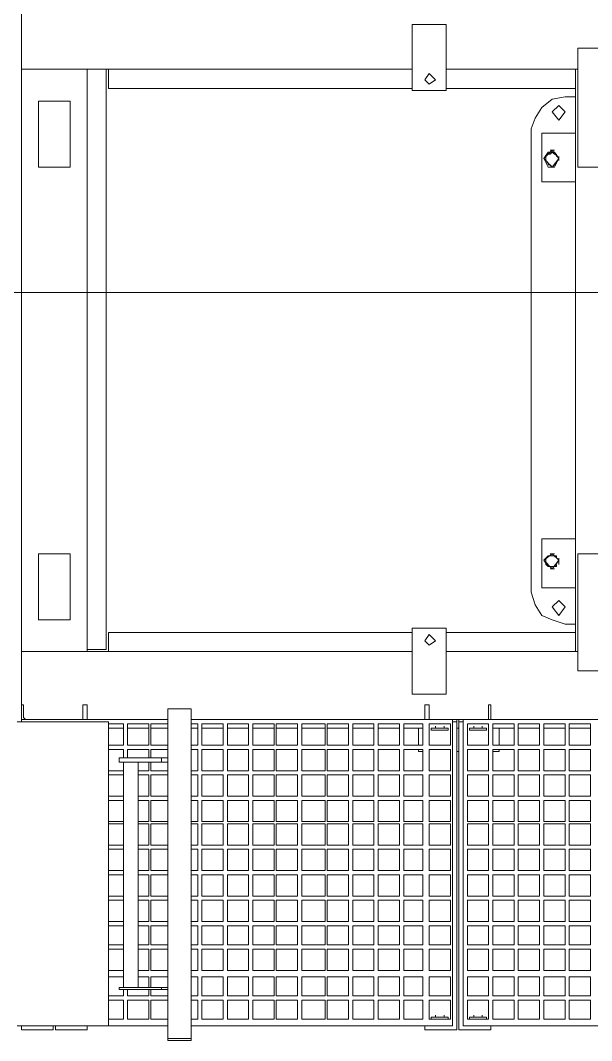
# Model space of a CAD drawing. Header units: metres. Extents: x -17822 to 152406, y -4219 to 19791.
# Drawn here: x 3802.2 to 3888.8, y 526.6 to 681.2 of the extents above; entities that cross this region are included whole.
import ezdxf

# ---------------------------------------------------------------- set-up
doc = ezdxf.new("R2010")
doc.units = ezdxf.units.M
doc.header["$LTSCALE"] = 100
doc.header["$MEASUREMENT"] = 0
doc.layers.get('0').update_dxf_attribs({"color": 9, "lineweight": 9})
doc.layers.add('25', color=9, linetype='Continuous', lineweight=9)
doc.layers.add('32-ekipman', color=9, linetype='Continuous', lineweight=9)
doc.styles.add('MuuM_TEXT-STANDART', font='ARIALN.TTF')
doc.dimstyles.new('MuuM_DIM200', dxfattribs={"dimscale": 20, "dimtxt": 2, "dimasz": 1, "dimexe": 1, "dimexo": 1, "dimgap": 1, "dimtad": 1, "dimdec": 1, "dimrnd": 0.5, "dimdsep": 46, "dimtxsty": 'MuuM_TEXT-STANDART', "dimblk": 'ARCHTICK', "dimcen": 0, "dimdle": 0.15, "dimclrd": 256, "dimclre": 256, "dimclrt": 256, "dimadec": 0, "dimazin": 0, "dimtfac": 5, "dimtdec": 1, "dimtix": 1, "dimtmove": 2, "dimatfit": 3, "dimldrblk": 'DOT', "dimfxl": 3, "dimfxlon": 1, "dimtolj": 1, "dimlwd": -1, "dimlwe": -1, "dimarcsym": 0})

# ---------------------------------------------------------------- blocks, each defined once
blk = doc.blocks.new('h')
for points in [[(181995.17, -16204.87), (181995.17, -16204.55)], [(181995.49, -16204.55), (181995.49, -16204.55), (181995.17, -16204.55)], [(181995.49, -16204.55), (181998.39, -16204.55)], [(181998.71, -16204.55), (181998.39, -16204.55), (181998.39, -16204.55)], [(181998.71, -16204.87), (181998.71, -16204.55)], [(181954.58, -16206.16), (181949.74, -16206.16)], [(181949.74, -16206.8), (181949.74, -16206.16)], [(181954.58, -16253.2), (181954.58, -16206.16)], [(181959.73, -16206.16), (181954.9, -16206.16)], [(181954.9, -16253.2), (181954.9, -16206.16)], [(181959.73, -16206.16), (181959.73, -16206.8)], [(181995.17, -16204.87), (181998.71, -16204.87)], [(181995.17, -16204.87), (181995.17, -16254.81)], [(181998.71, -16254.81), (181998.71, -16204.87)], [(182015.79, -16206.16), (182010.96, -16206.16)], [(182010.96, -16206.16), (182010.96, -16206.8)], [(182015.79, -16206.16), (182015.79, -16206.8)], [(182020.94, -16206.16), (182016.11, -16206.16)], [(182016.11, -16206.16), (182016.11, -16206.8)], [(182020.94, -16206.16), (182020.94, -16206.8)], [(181953.93, -16206.8), (181888.21, -16206.8)], [(181937.82, -16207.77), (181934.6, -16207.77)], [(181934.6, -16207.77), (181934.6, -16210.67)], [(181937.82, -16210.67), (181937.82, -16207.77)], [(181941.69, -16207.77), (181938.47, -16207.77)], [(181938.47, -16207.77), (181938.47, -16210.67)], [(181941.69, -16210.67), (181941.69, -16207.77)], [(181945.56, -16207.77), (181942.33, -16207.77)], [(181942.33, -16207.77), (181942.33, -16210.67)], [(181945.56, -16210.67), (181945.56, -16207.77)], [(181949.42, -16207.77), (181946.2, -16207.77)], [(181946.2, -16207.77), (181946.2, -16210.67)], [(181949.42, -16210.67), (181949.42, -16207.77)], [(181953.29, -16207.77), (181950.07, -16207.77)], [(181950.07, -16207.77), (181950.07, -16210.67)], [(181952.97, -16207.77), (181950.39, -16207.77)], [(181950.39, -16208.09), (181950.39, -16207.77)], [(181951.03, -16207.77), (181952.32, -16207.77)], [(181952.97, -16208.09), (181952.97, -16207.77)], [(181953.29, -16210.67), (181953.29, -16207.77)], [(181953.93, -16253.2), (181953.93, -16206.8)], [(181995.17, -16206.8), (181955.54, -16206.8)], [(181955.54, -16206.8), (181955.54, -16253.2)], [(181959.09, -16207.77), (181955.87, -16207.77)], [(181955.87, -16207.77), (181955.87, -16210.67)], [(181956.19, -16207.77), (181958.76, -16207.77)], [(181956.19, -16207.77), (181956.19, -16208.09)], [(181958.12, -16207.77), (181956.83, -16207.77)], [(181958.76, -16207.77), (181958.76, -16208.09)], [(181959.09, -16210.67), (181959.09, -16207.77)], [(181962.95, -16207.77), (181960.05, -16207.77)], [(181960.05, -16207.77), (181960.05, -16210.67)], [(181962.95, -16210.67), (181962.95, -16207.77)], [(181966.82, -16207.77), (181963.6, -16207.77)], [(181963.6, -16207.77), (181963.6, -16210.67)], [(181966.82, -16210.67), (181966.82, -16207.77)], [(181970.68, -16207.77), (181967.46, -16207.77)], [(181967.46, -16207.77), (181967.46, -16210.67)], [(181970.68, -16210.67), (181970.68, -16207.77)], [(181974.55, -16207.77), (181971.33, -16207.77)], [(181971.33, -16207.77), (181971.33, -16210.67)], [(181974.55, -16210.67), (181974.55, -16207.77)], [(181978.42, -16207.77), (181974.87, -16207.77)], [(181974.87, -16207.77), (181974.87, -16210.67)], [(181978.42, -16210.67), (181978.42, -16207.77)], [(181982.28, -16207.77), (181979.06, -16207.77)], [(181979.06, -16207.77), (181979.06, -16210.67)], [(181982.28, -16210.67), (181982.28, -16207.77)], [(181985.83, -16207.77), (181982.6, -16207.77)], [(181982.6, -16207.77), (181982.6, -16210.67)], [(181985.83, -16210.67), (181985.83, -16207.77)], [(181989.69, -16207.77), (181986.47, -16207.77)], [(181986.47, -16207.77), (181986.47, -16210.67)], [(181989.69, -16210.67), (181989.69, -16207.77)], [(181993.56, -16207.77), (181990.34, -16207.77)], [(181990.34, -16207.77), (181990.34, -16210.67)], [(181993.56, -16210.67), (181993.56, -16207.77)], [(181995.17, -16207.77), (181994.2, -16207.77)], [(181994.2, -16207.77), (181994.2, -16210.67)], [(182020.94, -16206.8), (181998.71, -16206.8)], [(182001.29, -16207.77), (181998.71, -16207.77)], [(182001.29, -16210.67), (182001.29, -16207.77)], [(182004.83, -16207.77), (182001.61, -16207.77)], [(182001.61, -16207.77), (182001.61, -16210.67)], [(182004.83, -16210.67), (182004.83, -16207.77)], [(182007.73, -16207.77), (182005.48, -16207.77)], [(182005.48, -16207.77), (182005.48, -16210.67)], [(182007.73, -16206.8), (182021.59, -16206.8)], [(182007.73, -16252.87), (182007.73, -16206.8)], [(182020.94, -16206.8), (182020.94, -16206.8)], [(181952.97, -16208.09), (181950.39, -16208.09)], [(181952.32, -16208.09), (181951.03, -16208.09)], [(181951.03, -16208.09), (181951.03, -16208.42)], [(181952.32, -16208.09), (181952.32, -16208.42)], [(181958.76, -16208.09), (181956.19, -16208.09)], [(181956.83, -16208.09), (181958.12, -16208.09)], [(181956.83, -16208.09), (181956.83, -16208.42)], [(181958.12, -16208.09), (181958.12, -16208.42)], [(181934.6, -16210.67), (181937.82, -16210.67)], [(181938.47, -16210.67), (181941.69, -16210.67)], [(181942.33, -16210.67), (181945.56, -16210.67)], [(181946.2, -16210.67), (181949.42, -16210.67)], [(181950.07, -16210.67), (181953.29, -16210.67)], [(181955.87, -16210.67), (181959.09, -16210.67)], [(181960.05, -16210.67), (181962.95, -16210.67)], [(181963.6, -16210.67), (181966.82, -16210.67)], [(181967.46, -16210.67), (181970.68, -16210.67)], [(181971.33, -16210.67), (181974.55, -16210.67)], [(181974.87, -16210.67), (181978.42, -16210.67)], [(181979.06, -16210.67), (181982.28, -16210.67)], [(181982.6, -16210.67), (181985.83, -16210.67)], [(181986.47, -16210.67), (181989.69, -16210.67)], [(181990.34, -16210.67), (181993.56, -16210.67)], [(181994.2, -16210.67), (181995.17, -16210.67)], [(181998.71, -16210.67), (182001.29, -16210.67)], [(182001.61, -16210.67), (182004.83, -16210.67)], [(182005.48, -16210.67), (182007.73, -16210.67)], [(181937.82, -16211.31), (181934.6, -16211.31)], [(181934.6, -16211.31), (181934.6, -16214.21)], [(181937.82, -16214.21), (181937.82, -16211.31)], [(181941.69, -16211.31), (181938.47, -16211.31)], [(181938.47, -16211.31), (181938.47, -16214.21)], [(181941.69, -16214.21), (181941.69, -16211.31)], [(181945.56, -16211.31), (181942.33, -16211.31)], [(181942.33, -16211.31), (181942.33, -16214.21)], [(181945.56, -16214.21), (181945.56, -16211.31)], [(181949.42, -16211.31), (181946.2, -16211.31)], [(181946.2, -16211.31), (181946.2, -16214.21)], [(181949.42, -16214.21), (181949.42, -16211.31)], [(181953.29, -16211.31), (181950.07, -16211.31)], [(181950.07, -16211.31), (181950.07, -16214.21)], [(181953.29, -16214.21), (181953.29, -16211.31)], [(181959.09, -16211.31), (181955.87, -16211.31)], [(181955.87, -16211.31), (181955.87, -16214.21)], [(181959.09, -16214.21), (181959.09, -16211.31)], [(181962.95, -16211.31), (181960.05, -16211.31)], [(181960.05, -16211.31), (181960.05, -16214.21)], [(181962.95, -16214.21), (181962.95, -16211.31)], [(181966.82, -16211.31), (181963.6, -16211.31)], [(181963.6, -16211.31), (181963.6, -16214.21)], [(181966.82, -16214.21), (181966.82, -16211.31)], [(181970.68, -16211.31), (181967.46, -16211.31)], [(181967.46, -16211.31), (181967.46, -16214.21)], [(181970.68, -16214.21), (181970.68, -16211.31)], [(181974.55, -16211.31), (181971.33, -16211.31)], [(181971.33, -16211.31), (181971.33, -16214.21)], [(181974.55, -16214.21), (181974.55, -16211.31)], [(181978.42, -16211.31), (181974.87, -16211.31)], [(181974.87, -16211.31), (181974.87, -16214.21)], [(181978.42, -16214.21), (181978.42, -16211.31)], [(181982.28, -16211.31), (181979.06, -16211.31)], [(181979.06, -16211.31), (181979.06, -16214.21)], [(181982.28, -16214.21), (181982.28, -16211.31)], [(181985.83, -16211.31), (181982.6, -16211.31)], [(181982.6, -16211.31), (181982.6, -16214.21)], [(181985.83, -16214.21), (181985.83, -16211.31)], [(181989.69, -16211.31), (181986.47, -16211.31)], [(181986.47, -16211.31), (181986.47, -16214.21)], [(181989.69, -16214.21), (181989.69, -16211.31)], [(181993.56, -16211.31), (181990.34, -16211.31)], [(181990.34, -16211.31), (181990.34, -16214.21)], [(181993.56, -16214.21), (181993.56, -16211.31)], [(181995.17, -16211.31), (181994.2, -16211.31)], [(181994.2, -16211.31), (181994.2, -16214.21)], [(182001.29, -16211.31), (181998.71, -16211.31)], [(182006.12, -16212.28), (181998.71, -16212.28)], [(181999.68, -16212.28), (181999.68, -16212.6)], [(182001.29, -16212.28), (182001.29, -16211.31)], [(182004.83, -16211.31), (182001.61, -16211.31)], [(182001.61, -16211.31), (182001.61, -16212.28)], [(182004.83, -16212.28), (182004.83, -16211.31)], [(182007.73, -16211.31), (182005.48, -16211.31)], [(182005.48, -16211.31), (182005.48, -16212.28)], [(182006.12, -16212.28), (182006.12, -16212.6)], [(182006.12, -16212.6), (181998.71, -16212.6)], [(182001.29, -16214.21), (182001.29, -16212.6)], [(182001.61, -16212.6), (182001.61, -16214.21)], [(182003.22, -16246.75), (182003.22, -16212.6)], [(182005.48, -16246.75), (182005.48, -16212.6)], [(181934.6, -16214.21), (181937.82, -16214.21)], [(181937.82, -16215.18), (181934.6, -16215.18)], [(181934.6, -16215.18), (181934.6, -16218.4)], [(181937.82, -16218.4), (181937.82, -16215.18)], [(181938.47, -16214.21), (181941.69, -16214.21)], [(181941.69, -16215.18), (181938.47, -16215.18)], [(181938.47, -16215.18), (181938.47, -16218.4)], [(181941.69, -16218.4), (181941.69, -16215.18)], [(181942.33, -16214.21), (181945.56, -16214.21)], [(181945.56, -16215.18), (181942.33, -16215.18)], [(181942.33, -16215.18), (181942.33, -16218.4)], [(181945.56, -16218.4), (181945.56, -16215.18)], [(181946.2, -16214.21), (181949.42, -16214.21)], [(181949.42, -16215.18), (181946.2, -16215.18)], [(181946.2, -16215.18), (181946.2, -16218.4)], [(181949.42, -16218.4), (181949.42, -16215.18)], [(181950.07, -16214.21), (181953.29, -16214.21)], [(181953.29, -16215.18), (181950.07, -16215.18)], [(181950.07, -16215.18), (181950.07, -16218.4)], [(181953.29, -16218.4), (181953.29, -16215.18)], [(181955.87, -16214.21), (181959.09, -16214.21)], [(181959.09, -16215.18), (181955.87, -16215.18)], [(181955.87, -16215.18), (181955.87, -16218.4)], [(181959.09, -16218.4), (181959.09, -16215.18)], [(181960.05, -16214.21), (181962.95, -16214.21)], [(181962.95, -16215.18), (181960.05, -16215.18)], [(181960.05, -16215.18), (181960.05, -16218.4)], [(181962.95, -16218.4), (181962.95, -16215.18)], [(181963.6, -16214.21), (181966.82, -16214.21)], [(181966.82, -16215.18), (181963.6, -16215.18)], [(181963.6, -16215.18), (181963.6, -16218.4)], [(181966.82, -16218.4), (181966.82, -16215.18)], [(181967.46, -16214.21), (181970.68, -16214.21)], [(181970.68, -16215.18), (181967.46, -16215.18)], [(181967.46, -16215.18), (181967.46, -16218.4)], [(181970.68, -16218.4), (181970.68, -16215.18)], [(181971.33, -16214.21), (181974.55, -16214.21)], [(181974.55, -16215.18), (181971.33, -16215.18)], [(181971.33, -16215.18), (181971.33, -16218.4)], [(181974.55, -16218.4), (181974.55, -16215.18)], [(181974.87, -16214.21), (181978.42, -16214.21)], [(181978.42, -16215.18), (181974.87, -16215.18)], [(181974.87, -16215.18), (181974.87, -16218.4)], [(181978.42, -16218.4), (181978.42, -16215.18)], [(181979.06, -16214.21), (181982.28, -16214.21)], [(181982.28, -16215.18), (181979.06, -16215.18)], [(181979.06, -16215.18), (181979.06, -16218.4)], [(181982.28, -16218.4), (181982.28, -16215.18)], [(181982.6, -16214.21), (181985.83, -16214.21)], [(181985.83, -16215.18), (181982.6, -16215.18)], [(181982.6, -16215.18), (181982.6, -16218.4)], [(181985.83, -16218.4), (181985.83, -16215.18)], [(181986.47, -16214.21), (181989.69, -16214.21)], [(181989.69, -16215.18), (181986.47, -16215.18)], [(181986.47, -16215.18), (181986.47, -16218.4)], [(181989.69, -16218.4), (181989.69, -16215.18)], [(181990.34, -16214.21), (181993.56, -16214.21)], [(181993.56, -16215.18), (181990.34, -16215.18)], [(181990.34, -16215.18), (181990.34, -16218.4)], [(181993.56, -16218.4), (181993.56, -16215.18)], [(181994.2, -16214.21), (181995.17, -16214.21)], [(181995.17, -16215.18), (181994.2, -16215.18)], [(181994.2, -16215.18), (181994.2, -16218.4)], [(181998.71, -16214.21), (182001.29, -16214.21)], [(182001.29, -16215.18), (181998.71, -16215.18)], [(182001.29, -16218.4), (182001.29, -16215.18)], [(182001.61, -16214.21), (182003.22, -16214.21)], [(182003.22, -16215.18), (182001.61, -16215.18)], [(182001.61, -16215.18), (182001.61, -16218.4)], [(182005.48, -16214.21), (182007.73, -16214.21)], [(182007.73, -16215.18), (182005.48, -16215.18)], [(181934.6, -16218.4), (181937.82, -16218.4)], [(181938.47, -16218.4), (181941.69, -16218.4)], [(181942.33, -16218.4), (181945.56, -16218.4)], [(181946.2, -16218.4), (181949.42, -16218.4)], [(181950.07, -16218.4), (181953.29, -16218.4)], [(181955.87, -16218.4), (181959.09, -16218.4)], [(181960.05, -16218.4), (181962.95, -16218.4)], [(181963.6, -16218.4), (181966.82, -16218.4)], [(181967.46, -16218.4), (181970.68, -16218.4)], [(181971.33, -16218.4), (181974.55, -16218.4)], [(181974.87, -16218.4), (181978.42, -16218.4)], [(181979.06, -16218.4), (181982.28, -16218.4)], [(181982.6, -16218.4), (181985.83, -16218.4)], [(181986.47, -16218.4), (181989.69, -16218.4)], [(181990.34, -16218.4), (181993.56, -16218.4)], [(181994.2, -16218.4), (181995.17, -16218.4)], [(181998.71, -16218.4), (182001.29, -16218.4)], [(182001.61, -16218.4), (182003.22, -16218.4)], [(182005.48, -16218.4), (182007.73, -16218.4)], [(181937.82, -16219.05), (181934.6, -16219.05)], [(181934.6, -16219.05), (181934.6, -16221.95)], [(181937.82, -16221.95), (181937.82, -16219.05)], [(181941.69, -16219.05), (181938.47, -16219.05)], [(181938.47, -16219.05), (181938.47, -16221.95)], [(181941.69, -16221.95), (181941.69, -16219.05)], [(181945.56, -16219.05), (181942.33, -16219.05)], [(181942.33, -16219.05), (181942.33, -16221.95)], [(181945.56, -16221.95), (181945.56, -16219.05)], [(181949.42, -16219.05), (181946.2, -16219.05)], [(181946.2, -16219.05), (181946.2, -16221.95)], [(181949.42, -16221.95), (181949.42, -16219.05)], [(181953.29, -16219.05), (181950.07, -16219.05)], [(181950.07, -16219.05), (181950.07, -16221.95)], [(181953.29, -16221.95), (181953.29, -16219.05)], [(181959.09, -16219.05), (181955.87, -16219.05)], [(181955.87, -16219.05), (181955.87, -16221.95)], [(181959.09, -16221.95), (181959.09, -16219.05)], [(181962.95, -16219.05), (181960.05, -16219.05)], [(181960.05, -16219.05), (181960.05, -16221.95)], [(181962.95, -16221.95), (181962.95, -16219.05)], [(181966.82, -16219.05), (181963.6, -16219.05)], [(181963.6, -16219.05), (181963.6, -16221.95)], [(181966.82, -16221.95), (181966.82, -16219.05)], [(181970.68, -16219.05), (181967.46, -16219.05)], [(181967.46, -16219.05), (181967.46, -16221.95)], [(181970.68, -16221.95), (181970.68, -16219.05)], [(181974.55, -16219.05), (181971.33, -16219.05)], [(181971.33, -16219.05), (181971.33, -16221.95)], [(181974.55, -16221.95), (181974.55, -16219.05)], [(181978.42, -16219.05), (181974.87, -16219.05)], [(181974.87, -16219.05), (181974.87, -16221.95)], [(181978.42, -16221.95), (181978.42, -16219.05)], [(181982.28, -16219.05), (181979.06, -16219.05)], [(181979.06, -16219.05), (181979.06, -16221.95)], [(181982.28, -16221.95), (181982.28, -16219.05)], [(181985.83, -16219.05), (181982.6, -16219.05)], [(181982.6, -16219.05), (181982.6, -16221.95)], [(181985.83, -16221.95), (181985.83, -16219.05)], [(181989.69, -16219.05), (181986.47, -16219.05)], [(181986.47, -16219.05), (181986.47, -16221.95)], [(181989.69, -16221.95), (181989.69, -16219.05)], [(181993.56, -16219.05), (181990.34, -16219.05)], [(181990.34, -16219.05), (181990.34, -16221.95)], [(181993.56, -16221.95), (181993.56, -16219.05)], [(181995.17, -16219.05), (181994.2, -16219.05)], [(181994.2, -16219.05), (181994.2, -16221.95)], [(182001.29, -16219.05), (181998.71, -16219.05)], [(182001.29, -16221.95), (182001.29, -16219.05)], [(182003.22, -16219.05), (182001.61, -16219.05)], [(182001.61, -16219.05), (182001.61, -16221.95)], [(182007.73, -16219.05), (182005.48, -16219.05)], [(181934.6, -16221.95), (181937.82, -16221.95)], [(181937.82, -16222.59), (181934.6, -16222.59)], [(181934.6, -16222.59), (181934.6, -16225.81)], [(181937.82, -16225.81), (181937.82, -16222.59)], [(181938.47, -16221.95), (181941.69, -16221.95)], [(181941.69, -16222.59), (181938.47, -16222.59)], [(181938.47, -16222.59), (181938.47, -16225.81)], [(181941.69, -16225.81), (181941.69, -16222.59)], [(181942.33, -16221.95), (181945.56, -16221.95)], [(181945.56, -16222.59), (181942.33, -16222.59)], [(181942.33, -16222.59), (181942.33, -16225.81)], [(181945.56, -16225.81), (181945.56, -16222.59)], [(181946.2, -16221.95), (181949.42, -16221.95)], [(181949.42, -16222.59), (181946.2, -16222.59)], [(181946.2, -16222.59), (181946.2, -16225.81)], [(181949.42, -16225.81), (181949.42, -16222.59)], [(181950.07, -16221.95), (181953.29, -16221.95)], [(181953.29, -16222.59), (181950.07, -16222.59)], [(181950.07, -16222.59), (181950.07, -16225.81)], [(181953.29, -16225.81), (181953.29, -16222.59)], [(181955.87, -16221.95), (181959.09, -16221.95)], [(181959.09, -16222.59), (181955.87, -16222.59)], [(181955.87, -16222.59), (181955.87, -16225.81)], [(181959.09, -16225.81), (181959.09, -16222.59)], [(181960.05, -16221.95), (181962.95, -16221.95)], [(181962.95, -16222.59), (181960.05, -16222.59)], [(181960.05, -16222.59), (181960.05, -16225.81)], [(181962.95, -16225.81), (181962.95, -16222.59)], [(181963.6, -16221.95), (181966.82, -16221.95)], [(181966.82, -16222.59), (181963.6, -16222.59)], [(181963.6, -16222.59), (181963.6, -16225.81)], [(181966.82, -16225.81), (181966.82, -16222.59)], [(181967.46, -16221.95), (181970.68, -16221.95)], [(181970.68, -16222.59), (181967.46, -16222.59)], [(181967.46, -16222.59), (181967.46, -16225.81)], [(181970.68, -16225.81), (181970.68, -16222.59)], [(181971.33, -16221.95), (181974.55, -16221.95)], [(181974.55, -16222.59), (181971.33, -16222.59)], [(181971.33, -16222.59), (181971.33, -16225.81)], [(181974.55, -16225.81), (181974.55, -16222.59)], [(181974.87, -16221.95), (181978.42, -16221.95)], [(181978.42, -16222.59), (181974.87, -16222.59)], [(181974.87, -16222.59), (181974.87, -16225.81)], [(181978.42, -16225.81), (181978.42, -16222.59)], [(181979.06, -16221.95), (181982.28, -16221.95)], [(181982.28, -16222.59), (181979.06, -16222.59)], [(181979.06, -16222.59), (181979.06, -16225.81)], [(181982.28, -16225.81), (181982.28, -16222.59)], [(181982.6, -16221.95), (181985.83, -16221.95)], [(181985.83, -16222.59), (181982.6, -16222.59)], [(181982.6, -16222.59), (181982.6, -16225.81)], [(181985.83, -16225.81), (181985.83, -16222.59)], [(181986.47, -16221.95), (181989.69, -16221.95)], [(181989.69, -16222.59), (181986.47, -16222.59)], [(181986.47, -16222.59), (181986.47, -16225.81)], [(181989.69, -16225.81), (181989.69, -16222.59)], [(181990.34, -16221.95), (181993.56, -16221.95)], [(181993.56, -16222.59), (181990.34, -16222.59)], [(181990.34, -16222.59), (181990.34, -16225.81)], [(181993.56, -16225.81), (181993.56, -16222.59)], [(181994.2, -16221.95), (181995.17, -16221.95)], [(181995.17, -16222.59), (181994.2, -16222.59)], [(181994.2, -16222.59), (181994.2, -16225.81)], [(181998.71, -16221.95), (182001.29, -16221.95)], [(182001.29, -16222.59), (181998.71, -16222.59)], [(182001.29, -16225.81), (182001.29, -16222.59)], [(182001.61, -16221.95), (182003.22, -16221.95)], [(182003.22, -16222.59), (182001.61, -16222.59)], [(182001.61, -16222.59), (182001.61, -16225.81)], [(182005.48, -16221.95), (182007.73, -16221.95)], [(182007.73, -16222.59), (182005.48, -16222.59)], [(181934.6, -16225.81), (181937.82, -16225.81)], [(181938.47, -16225.81), (181941.69, -16225.81)], [(181942.33, -16225.81), (181945.56, -16225.81)], [(181946.2, -16225.81), (181949.42, -16225.81)], [(181950.07, -16225.81), (181953.29, -16225.81)], [(181955.87, -16225.81), (181959.09, -16225.81)], [(181960.05, -16225.81), (181962.95, -16225.81)], [(181963.6, -16225.81), (181966.82, -16225.81)], [(181967.46, -16225.81), (181970.68, -16225.81)], [(181971.33, -16225.81), (181974.55, -16225.81)], [(181974.87, -16225.81), (181978.42, -16225.81)], [(181979.06, -16225.81), (181982.28, -16225.81)], [(181982.6, -16225.81), (181985.83, -16225.81)], [(181986.47, -16225.81), (181989.69, -16225.81)], [(181990.34, -16225.81), (181993.56, -16225.81)], [(181994.2, -16225.81), (181995.17, -16225.81)], [(181998.71, -16225.81), (182001.29, -16225.81)], [(182001.61, -16225.81), (182003.22, -16225.81)], [(182005.48, -16225.81), (182007.73, -16225.81)], [(181937.82, -16226.46), (181934.6, -16226.46)], [(181934.6, -16226.46), (181934.6, -16229.68)], [(181937.82, -16229.68), (181937.82, -16226.46)], [(181941.69, -16226.46), (181938.47, -16226.46)], [(181938.47, -16226.46), (181938.47, -16229.68)], [(181941.69, -16229.68), (181941.69, -16226.46)], [(181945.56, -16226.46), (181942.33, -16226.46)], [(181942.33, -16226.46), (181942.33, -16229.68)], [(181945.56, -16229.68), (181945.56, -16226.46)], [(181949.42, -16226.46), (181946.2, -16226.46)], [(181946.2, -16226.46), (181946.2, -16229.68)], [(181949.42, -16229.68), (181949.42, -16226.46)], [(181953.29, -16226.46), (181950.07, -16226.46)], [(181950.07, -16226.46), (181950.07, -16229.68)], [(181953.29, -16229.68), (181953.29, -16226.46)], [(181959.09, -16226.46), (181955.87, -16226.46)], [(181955.87, -16226.46), (181955.87, -16229.68)], [(181959.09, -16229.68), (181959.09, -16226.46)], [(181962.95, -16226.46), (181960.05, -16226.46)], [(181960.05, -16226.46), (181960.05, -16229.68)], [(181962.95, -16229.68), (181962.95, -16226.46)], [(181966.82, -16226.46), (181963.6, -16226.46)], [(181963.6, -16226.46), (181963.6, -16229.68)], [(181966.82, -16229.68), (181966.82, -16226.46)], [(181970.68, -16226.46), (181967.46, -16226.46)], [(181967.46, -16226.46), (181967.46, -16229.68)], [(181970.68, -16229.68), (181970.68, -16226.46)], [(181974.55, -16226.46), (181971.33, -16226.46)], [(181971.33, -16226.46), (181971.33, -16229.68)], [(181974.55, -16229.68), (181974.55, -16226.46)], [(181978.42, -16226.46), (181974.87, -16226.46)], [(181974.87, -16226.46), (181974.87, -16229.68)], [(181978.42, -16229.68), (181978.42, -16226.46)], [(181982.28, -16226.46), (181979.06, -16226.46)], [(181979.06, -16226.46), (181979.06, -16229.68)], [(181982.28, -16229.68), (181982.28, -16226.46)], [(181985.83, -16226.46), (181982.6, -16226.46)], [(181982.6, -16226.46), (181982.6, -16229.68)], [(181985.83, -16229.68), (181985.83, -16226.46)], [(181989.69, -16226.46), (181986.47, -16226.46)], [(181986.47, -16226.46), (181986.47, -16229.68)], [(181989.69, -16229.68), (181989.69, -16226.46)], [(181993.56, -16226.46), (181990.34, -16226.46)], [(181990.34, -16226.46), (181990.34, -16229.68)], [(181993.56, -16229.68), (181993.56, -16226.46)], [(181995.17, -16226.46), (181994.2, -16226.46)], [(181994.2, -16226.46), (181994.2, -16229.68)], [(182001.29, -16226.46), (181998.71, -16226.46)], [(182001.29, -16229.68), (182001.29, -16226.46)], [(182003.22, -16226.46), (182001.61, -16226.46)], [(182001.61, -16226.46), (182001.61, -16229.68)], [(182007.73, -16226.46), (182005.48, -16226.46)], [(181934.6, -16229.68), (181937.82, -16229.68)], [(181937.82, -16230.32), (181934.6, -16230.32)], [(181934.6, -16230.32), (181934.6, -16233.54)], [(181937.82, -16233.54), (181937.82, -16230.32)], [(181938.47, -16229.68), (181941.69, -16229.68)], [(181941.69, -16230.32), (181938.47, -16230.32)], [(181938.47, -16230.32), (181938.47, -16233.54)], [(181941.69, -16233.54), (181941.69, -16230.32)], [(181942.33, -16229.68), (181945.56, -16229.68)], [(181945.56, -16230.32), (181942.33, -16230.32)], [(181942.33, -16230.32), (181942.33, -16233.54)], [(181945.56, -16233.54), (181945.56, -16230.32)], [(181946.2, -16229.68), (181949.42, -16229.68)], [(181949.42, -16230.32), (181946.2, -16230.32)], [(181946.2, -16230.32), (181946.2, -16233.54)], [(181949.42, -16233.54), (181949.42, -16230.32)], [(181950.07, -16229.68), (181953.29, -16229.68)], [(181953.29, -16230.32), (181950.07, -16230.32)], [(181950.07, -16230.32), (181950.07, -16233.54)], [(181953.29, -16233.54), (181953.29, -16230.32)], [(181955.87, -16229.68), (181959.09, -16229.68)], [(181959.09, -16230.32), (181955.87, -16230.32)], [(181955.87, -16230.32), (181955.87, -16233.54)], [(181959.09, -16233.54), (181959.09, -16230.32)], [(181960.05, -16229.68), (181962.95, -16229.68)], [(181962.95, -16230.32), (181960.05, -16230.32)], [(181960.05, -16230.32), (181960.05, -16233.54)], [(181962.95, -16233.54), (181962.95, -16230.32)], [(181963.6, -16229.68), (181966.82, -16229.68)], [(181966.82, -16230.32), (181963.6, -16230.32)], [(181963.6, -16230.32), (181963.6, -16233.54)], [(181966.82, -16233.54), (181966.82, -16230.32)], [(181967.46, -16229.68), (181970.68, -16229.68)], [(181970.68, -16230.32), (181967.46, -16230.32)], [(181967.46, -16230.32), (181967.46, -16233.54)], [(181970.68, -16233.54), (181970.68, -16230.32)], [(181971.33, -16229.68), (181974.55, -16229.68)], [(181974.55, -16230.32), (181971.33, -16230.32)], [(181971.33, -16230.32), (181971.33, -16233.54)], [(181974.55, -16233.54), (181974.55, -16230.32)], [(181974.87, -16229.68), (181978.42, -16229.68)], [(181978.42, -16230.32), (181974.87, -16230.32)], [(181974.87, -16230.32), (181974.87, -16233.54)], [(181978.42, -16233.54), (181978.42, -16230.32)], [(181979.06, -16229.68), (181982.28, -16229.68)], [(181982.28, -16230.32), (181979.06, -16230.32)], [(181979.06, -16230.32), (181979.06, -16233.54)], [(181982.28, -16233.54), (181982.28, -16230.32)], [(181982.6, -16229.68), (181985.83, -16229.68)], [(181985.83, -16230.32), (181982.6, -16230.32)], [(181982.6, -16230.32), (181982.6, -16233.54)], [(181985.83, -16233.54), (181985.83, -16230.32)], [(181986.47, -16229.68), (181989.69, -16229.68)], [(181989.69, -16230.32), (181986.47, -16230.32)], [(181986.47, -16230.32), (181986.47, -16233.54)], [(181989.69, -16233.54), (181989.69, -16230.32)], [(181990.34, -16229.68), (181993.56, -16229.68)], [(181993.56, -16230.32), (181990.34, -16230.32)], [(181990.34, -16230.32), (181990.34, -16233.54)], [(181993.56, -16233.54), (181993.56, -16230.32)], [(181994.2, -16229.68), (181995.17, -16229.68)], [(181995.17, -16230.32), (181994.2, -16230.32)], [(181994.2, -16230.32), (181994.2, -16233.54)], [(181998.71, -16229.68), (182001.29, -16229.68)], [(182001.29, -16230.32), (181998.71, -16230.32)], [(182001.29, -16233.54), (182001.29, -16230.32)], [(182001.61, -16229.68), (182003.22, -16229.68)], [(182003.22, -16230.32), (182001.61, -16230.32)], [(182001.61, -16230.32), (182001.61, -16233.54)], [(182005.48, -16229.68), (182007.73, -16229.68)], [(182007.73, -16230.32), (182005.48, -16230.32)], [(181934.6, -16233.54), (181937.82, -16233.54)], [(181938.47, -16233.54), (181941.69, -16233.54)], [(181942.33, -16233.54), (181945.56, -16233.54)], [(181946.2, -16233.54), (181949.42, -16233.54)], [(181950.07, -16233.54), (181953.29, -16233.54)], [(181955.87, -16233.54), (181959.09, -16233.54)], [(181960.05, -16233.54), (181962.95, -16233.54)], [(181963.6, -16233.54), (181966.82, -16233.54)], [(181967.46, -16233.54), (181970.68, -16233.54)], [(181971.33, -16233.54), (181974.55, -16233.54)], [(181974.87, -16233.54), (181978.42, -16233.54)], [(181979.06, -16233.54), (181982.28, -16233.54)], [(181982.6, -16233.54), (181985.83, -16233.54)], [(181986.47, -16233.54), (181989.69, -16233.54)], [(181990.34, -16233.54), (181993.56, -16233.54)], [(181994.2, -16233.54), (181995.17, -16233.54)], [(181998.71, -16233.54), (182001.29, -16233.54)], [(182001.61, -16233.54), (182003.22, -16233.54)], [(182005.48, -16233.54), (182007.73, -16233.54)], [(181937.82, -16234.19), (181934.6, -16234.19)], [(181934.6, -16234.19), (181934.6, -16237.41)], [(181937.82, -16237.41), (181937.82, -16234.19)], [(181941.69, -16234.19), (181938.47, -16234.19)], [(181938.47, -16234.19), (181938.47, -16237.41)], [(181941.69, -16237.41), (181941.69, -16234.19)], [(181945.56, -16234.19), (181942.33, -16234.19)], [(181942.33, -16234.19), (181942.33, -16237.41)], [(181945.56, -16237.41), (181945.56, -16234.19)], [(181949.42, -16234.19), (181946.2, -16234.19)], [(181946.2, -16234.19), (181946.2, -16237.41)], [(181949.42, -16237.41), (181949.42, -16234.19)], [(181953.29, -16234.19), (181950.07, -16234.19)], [(181950.07, -16234.19), (181950.07, -16237.41)], [(181953.29, -16237.41), (181953.29, -16234.19)], [(181959.09, -16234.19), (181955.87, -16234.19)], [(181955.87, -16234.19), (181955.87, -16237.41)], [(181959.09, -16237.41), (181959.09, -16234.19)], [(181962.95, -16234.19), (181960.05, -16234.19)], [(181960.05, -16234.19), (181960.05, -16237.41)], [(181962.95, -16237.41), (181962.95, -16234.19)], [(181966.82, -16234.19), (181963.6, -16234.19)], [(181963.6, -16234.19), (181963.6, -16237.41)], [(181966.82, -16237.41), (181966.82, -16234.19)], [(181970.68, -16234.19), (181967.46, -16234.19)], [(181967.46, -16234.19), (181967.46, -16237.41)], [(181970.68, -16237.41), (181970.68, -16234.19)], [(181974.55, -16234.19), (181971.33, -16234.19)], [(181971.33, -16234.19), (181971.33, -16237.41)], [(181974.55, -16237.41), (181974.55, -16234.19)], [(181978.42, -16234.19), (181974.87, -16234.19)], [(181974.87, -16234.19), (181974.87, -16237.41)], [(181978.42, -16237.41), (181978.42, -16234.19)], [(181982.28, -16234.19), (181979.06, -16234.19)], [(181979.06, -16234.19), (181979.06, -16237.41)], [(181982.28, -16237.41), (181982.28, -16234.19)], [(181985.83, -16234.19), (181982.6, -16234.19)], [(181982.6, -16234.19), (181982.6, -16237.41)], [(181985.83, -16237.41), (181985.83, -16234.19)], [(181989.69, -16234.19), (181986.47, -16234.19)], [(181986.47, -16234.19), (181986.47, -16237.41)], [(181989.69, -16237.41), (181989.69, -16234.19)], [(181993.56, -16234.19), (181990.34, -16234.19)], [(181990.34, -16234.19), (181990.34, -16237.41)], [(181993.56, -16237.41), (181993.56, -16234.19)], [(181995.17, -16234.19), (181994.2, -16234.19)], [(181994.2, -16234.19), (181994.2, -16237.41)], [(182001.29, -16234.19), (181998.71, -16234.19)], [(182001.29, -16237.41), (182001.29, -16234.19)], [(182003.22, -16234.19), (182001.61, -16234.19)], [(182001.61, -16234.19), (182001.61, -16237.41)], [(182007.73, -16234.19), (182005.48, -16234.19)], [(181934.6, -16237.41), (181937.82, -16237.41)], [(181937.82, -16237.73), (181934.6, -16237.73)], [(181934.6, -16237.73), (181934.6, -16240.95)], [(181937.82, -16240.95), (181937.82, -16237.73)], [(181938.47, -16237.41), (181941.69, -16237.41)], [(181941.69, -16237.73), (181938.47, -16237.73)], [(181938.47, -16237.73), (181938.47, -16240.95)], [(181941.69, -16240.95), (181941.69, -16237.73)], [(181942.33, -16237.41), (181945.56, -16237.41)], [(181945.56, -16237.73), (181942.33, -16237.73)], [(181942.33, -16237.73), (181942.33, -16240.95)], [(181945.56, -16240.95), (181945.56, -16237.73)], [(181946.2, -16237.41), (181949.42, -16237.41)], [(181949.42, -16237.73), (181946.2, -16237.73)], [(181946.2, -16237.73), (181946.2, -16240.95)], [(181949.42, -16240.95), (181949.42, -16237.73)], [(181950.07, -16237.41), (181953.29, -16237.41)], [(181953.29, -16237.73), (181950.07, -16237.73)], [(181950.07, -16237.73), (181950.07, -16240.95)], [(181953.29, -16240.95), (181953.29, -16237.73)], [(181955.87, -16237.41), (181959.09, -16237.41)], [(181959.09, -16237.73), (181955.87, -16237.73)], [(181955.87, -16237.73), (181955.87, -16240.95)], [(181959.09, -16240.95), (181959.09, -16237.73)], [(181960.05, -16237.41), (181962.95, -16237.41)], [(181962.95, -16237.73), (181960.05, -16237.73)], [(181960.05, -16237.73), (181960.05, -16240.95)], [(181962.95, -16240.95), (181962.95, -16237.73)], [(181963.6, -16237.41), (181966.82, -16237.41)], [(181966.82, -16237.73), (181963.6, -16237.73)], [(181963.6, -16237.73), (181963.6, -16240.95)], [(181966.82, -16240.95), (181966.82, -16237.73)], [(181967.46, -16237.41), (181970.68, -16237.41)], [(181970.68, -16237.73), (181967.46, -16237.73)], [(181967.46, -16237.73), (181967.46, -16240.95)], [(181970.68, -16240.95), (181970.68, -16237.73)], [(181971.33, -16237.41), (181974.55, -16237.41)], [(181974.55, -16237.73), (181971.33, -16237.73)], [(181971.33, -16237.73), (181971.33, -16240.95)], [(181974.55, -16240.95), (181974.55, -16237.73)], [(181974.87, -16237.41), (181978.42, -16237.41)], [(181978.42, -16237.73), (181974.87, -16237.73)], [(181974.87, -16237.73), (181974.87, -16240.95)], [(181978.42, -16240.95), (181978.42, -16237.73)], [(181979.06, -16237.41), (181982.28, -16237.41)], [(181982.28, -16237.73), (181979.06, -16237.73)], [(181979.06, -16237.73), (181979.06, -16240.95)], [(181982.28, -16240.95), (181982.28, -16237.73)], [(181982.6, -16237.41), (181985.83, -16237.41)], [(181985.83, -16237.73), (181982.6, -16237.73)], [(181982.6, -16237.73), (181982.6, -16240.95)], [(181985.83, -16240.95), (181985.83, -16237.73)], [(181986.47, -16237.41), (181989.69, -16237.41)], [(181989.69, -16237.73), (181986.47, -16237.73)], [(181986.47, -16237.73), (181986.47, -16240.95)], [(181989.69, -16240.95), (181989.69, -16237.73)], [(181990.34, -16237.41), (181993.56, -16237.41)], [(181993.56, -16237.73), (181990.34, -16237.73)], [(181990.34, -16237.73), (181990.34, -16240.95)], [(181993.56, -16240.95), (181993.56, -16237.73)], [(181994.2, -16237.41), (181995.17, -16237.41)], [(181995.17, -16237.73), (181994.2, -16237.73)], [(181994.2, -16237.73), (181994.2, -16240.95)], [(181998.71, -16237.41), (182001.29, -16237.41)], [(182001.29, -16237.73), (181998.71, -16237.73)], [(182001.29, -16240.95), (182001.29, -16237.73)], [(182001.61, -16237.41), (182003.22, -16237.41)], [(182003.22, -16237.73), (182001.61, -16237.73)], [(182001.61, -16237.73), (182001.61, -16240.95)], [(182005.48, -16237.41), (182007.73, -16237.41)], [(182007.73, -16237.73), (182005.48, -16237.73)], [(181934.6, -16240.95), (181937.82, -16240.95)], [(181937.82, -16241.6), (181934.6, -16241.6)], [(181934.6, -16241.6), (181934.6, -16244.82)], [(181937.82, -16244.82), (181937.82, -16241.6)], [(181938.47, -16240.95), (181941.69, -16240.95)], [(181941.69, -16241.6), (181938.47, -16241.6)], [(181938.47, -16241.6), (181938.47, -16244.82)], [(181941.69, -16244.82), (181941.69, -16241.6)], [(181942.33, -16240.95), (181945.56, -16240.95)], [(181945.56, -16241.6), (181942.33, -16241.6)], [(181942.33, -16241.6), (181942.33, -16244.82)], [(181945.56, -16244.82), (181945.56, -16241.6)], [(181946.2, -16240.95), (181949.42, -16240.95)], [(181949.42, -16241.6), (181946.2, -16241.6)], [(181946.2, -16241.6), (181946.2, -16244.82)], [(181949.42, -16244.82), (181949.42, -16241.6)], [(181950.07, -16240.95), (181953.29, -16240.95)], [(181953.29, -16241.6), (181950.07, -16241.6)], [(181950.07, -16241.6), (181950.07, -16244.82)], [(181953.29, -16244.82), (181953.29, -16241.6)], [(181955.87, -16240.95), (181959.09, -16240.95)], [(181959.09, -16241.6), (181955.87, -16241.6)], [(181955.87, -16241.6), (181955.87, -16244.82)], [(181959.09, -16244.82), (181959.09, -16241.6)], [(181960.05, -16240.95), (181962.95, -16240.95)], [(181962.95, -16241.6), (181960.05, -16241.6)], [(181960.05, -16241.6), (181960.05, -16244.82)], [(181962.95, -16244.82), (181962.95, -16241.6)], [(181963.6, -16240.95), (181966.82, -16240.95)], [(181966.82, -16241.6), (181963.6, -16241.6)], [(181963.6, -16241.6), (181963.6, -16244.82)], [(181966.82, -16244.82), (181966.82, -16241.6)], [(181967.46, -16240.95), (181970.68, -16240.95)], [(181970.68, -16241.6), (181967.46, -16241.6)], [(181967.46, -16241.6), (181967.46, -16244.82)], [(181970.68, -16244.82), (181970.68, -16241.6)], [(181971.33, -16240.95), (181974.55, -16240.95)], [(181974.55, -16241.6), (181971.33, -16241.6)], [(181971.33, -16241.6), (181971.33, -16244.82)], [(181974.55, -16244.82), (181974.55, -16241.6)], [(181974.87, -16240.95), (181978.42, -16240.95)], [(181978.42, -16241.6), (181974.87, -16241.6)], [(181974.87, -16241.6), (181974.87, -16244.82)], [(181978.42, -16244.82), (181978.42, -16241.6)], [(181979.06, -16240.95), (181982.28, -16240.95)], [(181982.28, -16241.6), (181979.06, -16241.6)], [(181979.06, -16241.6), (181979.06, -16244.82)], [(181982.28, -16244.82), (181982.28, -16241.6)], [(181982.6, -16240.95), (181985.83, -16240.95)], [(181985.83, -16241.6), (181982.6, -16241.6)], [(181982.6, -16241.6), (181982.6, -16244.82)], [(181985.83, -16244.82), (181985.83, -16241.6)], [(181986.47, -16240.95), (181989.69, -16240.95)], [(181989.69, -16241.6), (181986.47, -16241.6)], [(181986.47, -16241.6), (181986.47, -16244.82)], [(181989.69, -16244.82), (181989.69, -16241.6)], [(181990.34, -16240.95), (181993.56, -16240.95)], [(181993.56, -16241.6), (181990.34, -16241.6)], [(181990.34, -16241.6), (181990.34, -16244.82)], [(181993.56, -16244.82), (181993.56, -16241.6)], [(181994.2, -16240.95), (181995.17, -16240.95)], [(181995.17, -16241.6), (181994.2, -16241.6)], [(181994.2, -16241.6), (181994.2, -16244.82)], [(181998.71, -16240.95), (182001.29, -16240.95)], [(182001.29, -16241.6), (181998.71, -16241.6)], [(182001.29, -16244.82), (182001.29, -16241.6)], [(182001.61, -16240.95), (182003.22, -16240.95)], [(182003.22, -16241.6), (182001.61, -16241.6)], [(182001.61, -16241.6), (182001.61, -16244.82)], [(182005.48, -16240.95), (182007.73, -16240.95)], [(182007.73, -16241.6), (182005.48, -16241.6)], [(181934.6, -16244.82), (181937.82, -16244.82)], [(181938.47, -16244.82), (181941.69, -16244.82)], [(181942.33, -16244.82), (181945.56, -16244.82)], [(181946.2, -16244.82), (181949.42, -16244.82)], [(181950.07, -16244.82), (181953.29, -16244.82)], [(181955.87, -16244.82), (181959.09, -16244.82)], [(181960.05, -16244.82), (181962.95, -16244.82)], [(181963.6, -16244.82), (181966.82, -16244.82)], [(181967.46, -16244.82), (181970.68, -16244.82)], [(181971.33, -16244.82), (181974.55, -16244.82)], [(181974.87, -16244.82), (181978.42, -16244.82)], [(181979.06, -16244.82), (181982.28, -16244.82)], [(181982.6, -16244.82), (181985.83, -16244.82)], [(181986.47, -16244.82), (181989.69, -16244.82)], [(181990.34, -16244.82), (181993.56, -16244.82)], [(181994.2, -16244.82), (181995.17, -16244.82)], [(181998.71, -16244.82), (182001.29, -16244.82)], [(182001.61, -16244.82), (182003.22, -16244.82)], [(182005.48, -16244.82), (182007.73, -16244.82)], [(181937.82, -16245.46), (181934.6, -16245.46)], [(181934.6, -16245.46), (181934.6, -16248.69)], [(181937.82, -16248.69), (181937.82, -16245.46)], [(181941.69, -16245.46), (181938.47, -16245.46)], [(181938.47, -16245.46), (181938.47, -16248.69)], [(181941.69, -16248.69), (181941.69, -16245.46)], [(181945.56, -16245.46), (181942.33, -16245.46)], [(181942.33, -16245.46), (181942.33, -16248.69)], [(181945.56, -16248.69), (181945.56, -16245.46)], [(181949.42, -16245.46), (181946.2, -16245.46)], [(181946.2, -16245.46), (181946.2, -16248.69)], [(181949.42, -16248.69), (181949.42, -16245.46)], [(181953.29, -16245.46), (181950.07, -16245.46)], [(181950.07, -16245.46), (181950.07, -16248.69)], [(181953.29, -16248.69), (181953.29, -16245.46)], [(181959.09, -16245.46), (181955.87, -16245.46)], [(181955.87, -16245.46), (181955.87, -16248.69)], [(181959.09, -16248.69), (181959.09, -16245.46)], [(181962.95, -16245.46), (181960.05, -16245.46)], [(181960.05, -16245.46), (181960.05, -16248.69)], [(181962.95, -16248.69), (181962.95, -16245.46)], [(181966.82, -16245.46), (181963.6, -16245.46)], [(181963.6, -16245.46), (181963.6, -16248.69)], [(181966.82, -16248.69), (181966.82, -16245.46)], [(181970.68, -16245.46), (181967.46, -16245.46)], [(181967.46, -16245.46), (181967.46, -16248.69)], [(181970.68, -16248.69), (181970.68, -16245.46)], [(181974.55, -16245.46), (181971.33, -16245.46)], [(181971.33, -16245.46), (181971.33, -16248.69)], [(181974.55, -16248.69), (181974.55, -16245.46)], [(181978.42, -16245.46), (181974.87, -16245.46)], [(181974.87, -16245.46), (181974.87, -16248.69)], [(181978.42, -16248.69), (181978.42, -16245.46)], [(181982.28, -16245.46), (181979.06, -16245.46)], [(181979.06, -16245.46), (181979.06, -16248.69)], [(181982.28, -16248.69), (181982.28, -16245.46)], [(181985.83, -16245.46), (181982.6, -16245.46)], [(181982.6, -16245.46), (181982.6, -16248.69)], [(181985.83, -16248.69), (181985.83, -16245.46)], [(181989.69, -16245.46), (181986.47, -16245.46)], [(181986.47, -16245.46), (181986.47, -16248.69)], [(181989.69, -16248.69), (181989.69, -16245.46)], [(181993.56, -16245.46), (181990.34, -16245.46)], [(181990.34, -16245.46), (181990.34, -16248.69)], [(181993.56, -16248.69), (181993.56, -16245.46)], [(181995.17, -16245.46), (181994.2, -16245.46)], [(181994.2, -16245.46), (181994.2, -16248.69)], [(182001.29, -16245.46), (181998.71, -16245.46)], [(182001.29, -16246.75), (182001.29, -16245.46)], [(182003.22, -16245.46), (182001.61, -16245.46)], [(182001.61, -16245.46), (182001.61, -16246.75)], [(182007.73, -16245.46), (182005.48, -16245.46)], [(182006.12, -16246.75), (181998.71, -16246.75)], [(182006.12, -16247.4), (181998.71, -16247.4)], [(181999.68, -16247.4), (181999.68, -16246.75)], [(182001.29, -16248.69), (182001.29, -16247.4)], [(182001.61, -16247.4), (182001.61, -16248.69)], [(182004.83, -16248.69), (182004.83, -16247.4)], [(182005.48, -16247.4), (182005.48, -16248.69)], [(182006.12, -16247.4), (182006.12, -16246.75)], [(181934.6, -16248.69), (181937.82, -16248.69)], [(181937.82, -16249.33), (181934.6, -16249.33)], [(181934.6, -16249.33), (181934.6, -16252.55)], [(181937.82, -16252.55), (181937.82, -16249.33)], [(181938.47, -16248.69), (181941.69, -16248.69)], [(181941.69, -16249.33), (181938.47, -16249.33)], [(181938.47, -16249.33), (181938.47, -16252.55)], [(181941.69, -16252.55), (181941.69, -16249.33)], [(181942.33, -16248.69), (181945.56, -16248.69)], [(181945.56, -16249.33), (181942.33, -16249.33)], [(181942.33, -16249.33), (181942.33, -16252.55)], [(181945.56, -16252.55), (181945.56, -16249.33)], [(181946.2, -16248.69), (181949.42, -16248.69)], [(181949.42, -16249.33), (181946.2, -16249.33)], [(181946.2, -16249.33), (181946.2, -16252.55)], [(181948.46, -16248.36), (181949.42, -16248.36)], [(181948.46, -16248.69), (181948.46, -16248.36)], [(181948.46, -16251.91), (181948.46, -16249.33)], [(181949.42, -16252.55), (181949.42, -16249.33)], [(181950.07, -16248.69), (181953.29, -16248.69)], [(181953.29, -16249.33), (181950.07, -16249.33)], [(181950.07, -16249.33), (181950.07, -16252.55)], [(181953.29, -16252.55), (181953.29, -16249.33)], [(181954.58, -16248.36), (181954.9, -16248.36)], [(181955.87, -16248.69), (181959.09, -16248.69)], [(181959.09, -16249.33), (181955.87, -16249.33)], [(181955.87, -16249.33), (181955.87, -16252.55)], [(181959.09, -16252.55), (181959.09, -16249.33)], [(181960.05, -16248.36), (181960.7, -16248.36)], [(181960.05, -16248.69), (181962.95, -16248.69)], [(181962.95, -16249.33), (181960.05, -16249.33)], [(181960.05, -16249.33), (181960.05, -16252.55)], [(181960.7, -16248.36), (181960.7, -16248.69)], [(181960.7, -16249.33), (181960.7, -16251.91)], [(181962.95, -16252.55), (181962.95, -16249.33)], [(181963.6, -16248.69), (181966.82, -16248.69)], [(181966.82, -16249.33), (181963.6, -16249.33)], [(181963.6, -16249.33), (181963.6, -16252.55)], [(181966.82, -16252.55), (181966.82, -16249.33)], [(181967.46, -16248.69), (181970.68, -16248.69)], [(181970.68, -16249.33), (181967.46, -16249.33)], [(181967.46, -16249.33), (181967.46, -16252.55)], [(181970.68, -16252.55), (181970.68, -16249.33)], [(181971.33, -16248.69), (181974.55, -16248.69)], [(181974.55, -16249.33), (181971.33, -16249.33)], [(181971.33, -16249.33), (181971.33, -16252.55)], [(181974.55, -16252.55), (181974.55, -16249.33)], [(181974.87, -16248.69), (181978.42, -16248.69)], [(181978.42, -16249.33), (181974.87, -16249.33)], [(181974.87, -16249.33), (181974.87, -16252.55)], [(181978.42, -16252.55), (181978.42, -16249.33)], [(181979.06, -16248.69), (181982.28, -16248.69)], [(181982.28, -16249.33), (181979.06, -16249.33)], [(181979.06, -16249.33), (181979.06, -16252.55)], [(181982.28, -16252.55), (181982.28, -16249.33)], [(181982.6, -16248.69), (181985.83, -16248.69)], [(181985.83, -16249.33), (181982.6, -16249.33)], [(181982.6, -16249.33), (181982.6, -16252.55)], [(181985.83, -16252.55), (181985.83, -16249.33)], [(181986.47, -16248.69), (181989.69, -16248.69)], [(181989.69, -16249.33), (181986.47, -16249.33)], [(181986.47, -16249.33), (181986.47, -16252.55)], [(181989.69, -16252.55), (181989.69, -16249.33)], [(181990.34, -16248.69), (181993.56, -16248.69)], [(181993.56, -16249.33), (181990.34, -16249.33)], [(181990.34, -16249.33), (181990.34, -16252.55)], [(181993.56, -16252.55), (181993.56, -16249.33)], [(181994.2, -16248.69), (181995.17, -16248.69)], [(181995.17, -16249.33), (181994.2, -16249.33)], [(181994.2, -16249.33), (181994.2, -16252.55)], [(181998.71, -16248.69), (182001.29, -16248.69)], [(182001.29, -16249.33), (181998.71, -16249.33)], [(182001.29, -16252.55), (182001.29, -16249.33)], [(182001.61, -16248.69), (182004.83, -16248.69)], [(182004.83, -16249.33), (182001.61, -16249.33)], [(182001.61, -16249.33), (182001.61, -16252.55)], [(182004.83, -16252.55), (182004.83, -16249.33)], [(182005.48, -16248.69), (182007.73, -16248.69)], [(182007.73, -16249.33), (182005.48, -16249.33)], [(182005.48, -16249.33), (182005.48, -16252.55)], [(181937.82, -16251.91), (181934.6, -16251.91)], [(181934.6, -16252.55), (181937.82, -16252.55)], [(181941.69, -16251.91), (181938.47, -16251.91)], [(181938.47, -16252.55), (181941.69, -16252.55)], [(181945.56, -16251.91), (181942.33, -16251.91)], [(181942.33, -16252.55), (181945.56, -16252.55)], [(181949.42, -16251.91), (181946.2, -16251.91)], [(181946.2, -16252.55), (181949.42, -16252.55)], [(181950.07, -16252.55), (181953.29, -16252.55)], [(181952.97, -16251.59), (181950.39, -16251.59)], [(181950.39, -16251.91), (181950.39, -16251.59)], [(181952.97, -16251.91), (181950.39, -16251.91)], [(181951.03, -16251.59), (181952.32, -16251.59)], [(181952.32, -16251.91), (181951.03, -16251.91)], [(181951.03, -16251.91), (181951.03, -16252.23)], [(181952.32, -16251.91), (181952.32, -16252.23)], [(181952.97, -16251.91), (181952.97, -16251.59)], [(181954.9, -16251.91), (181954.58, -16251.91)], [(181955.87, -16252.55), (181959.09, -16252.55)], [(181956.19, -16251.59), (181958.76, -16251.59)], [(181956.19, -16251.59), (181956.19, -16251.91)], [(181958.76, -16251.91), (181956.19, -16251.91)], [(181958.12, -16251.59), (181956.83, -16251.59)], [(181956.83, -16251.91), (181958.12, -16251.91)], [(181956.83, -16251.91), (181956.83, -16252.23)], [(181958.12, -16251.91), (181958.12, -16252.23)], [(181958.76, -16251.59), (181958.76, -16251.91)], [(181962.95, -16251.91), (181960.05, -16251.91)], [(181960.05, -16252.55), (181962.95, -16252.55)], [(181966.82, -16251.91), (181963.6, -16251.91)], [(181963.6, -16252.55), (181966.82, -16252.55)], [(181970.68, -16251.91), (181967.46, -16251.91)], [(181967.46, -16252.55), (181970.68, -16252.55)], [(181974.55, -16251.91), (181971.33, -16251.91)], [(181971.33, -16252.55), (181974.55, -16252.55)], [(181978.42, -16251.91), (181974.87, -16251.91)], [(181974.87, -16252.55), (181978.42, -16252.55)], [(181982.28, -16251.91), (181979.06, -16251.91)], [(181979.06, -16252.55), (181982.28, -16252.55)], [(181985.83, -16251.91), (181982.6, -16251.91)], [(181982.6, -16252.55), (181985.83, -16252.55)], [(181989.69, -16251.91), (181986.47, -16251.91)], [(181986.47, -16252.55), (181989.69, -16252.55)], [(181993.56, -16251.91), (181990.34, -16251.91)], [(181990.34, -16252.55), (181993.56, -16252.55)], [(181995.17, -16251.91), (181994.2, -16251.91)], [(181994.2, -16252.55), (181995.17, -16252.55)], [(182001.29, -16251.91), (181998.71, -16251.91)], [(181998.71, -16252.55), (182001.29, -16252.55)], [(182004.83, -16251.91), (182001.61, -16251.91)], [(182001.61, -16252.55), (182004.83, -16252.55)], [(182007.73, -16251.91), (182005.48, -16251.91)], [(182005.48, -16252.55), (182007.73, -16252.55)], [(181888.21, -16253.2), (181953.93, -16253.2)], [(181949.74, -16253.2), (181892.4, -16253.2)], [(181949.74, -16255.45), (181949.74, -16253.2)], [(181949.74, -16253.52), (181949.74, -16253.2), (181950.07, -16253.2)], [(181959.09, -16253.2), (181950.07, -16253.2)], [(181950.07, -16253.52), (181950.07, -16253.2), (181950.71, -16253.2)], [(181950.07, -16253.52), (181950.07, -16255.45)], [(181954.58, -16253.2), (181950.71, -16253.2)], [(181953.93, -16252.87), (181954.58, -16252.87)], [(181954.9, -16252.87), (181955.54, -16252.87)], [(181954.9, -16253.2), (181958.44, -16253.2)], [(181955.54, -16253.2), (181995.17, -16253.2)], [(181959.09, -16253.52), (181959.09, -16253.2), (181958.44, -16253.2)], [(181959.09, -16255.45), (181959.09, -16253.52)], [(181959.73, -16253.52), (181959.73, -16253.2), (181959.41, -16253.2)], [(181995.17, -16253.2), (181959.73, -16253.2)], [(181959.73, -16253.2), (181959.73, -16255.45)], [(182010.96, -16253.2), (181998.71, -16253.2)], [(181998.71, -16253.2), (182020.94, -16253.2)], [(182007.73, -16252.87), (182021.59, -16252.87)], [(182010.96, -16253.52), (182010.96, -16253.2), (182011.28, -16253.2), (182011.28, -16253.2)], [(182010.96, -16253.2), (182010.96, -16255.45)], [(182012.24, -16253.2), (182011.6, -16253.2), (182011.6, -16253.52)], [(182020.3, -16253.2), (182011.6, -16253.2)], [(182011.6, -16253.52), (182011.6, -16255.45)], [(182015.79, -16253.2), (182012.24, -16253.2)], [(182015.79, -16253.2), (182015.79, -16253.2)], [(182019.98, -16253.2), (182016.11, -16253.2)], [(182016.11, -16253.2), (182016.11, -16253.2)], [(182020.62, -16253.52), (182020.3, -16253.2), (182019.98, -16253.2)], [(182020.62, -16253.2), (182020.62, -16253.2)], [(182020.62, -16253.2), (182020.94, -16253.2), (182020.94, -16253.52)], [(182020.62, -16253.52), (182020.62, -16255.45)], [(182020.94, -16253.2), (182020.94, -16252.87)], [(182020.94, -16362.41), (182020.94, -16252.87)], [(181950.07, -16255.45), (181949.74, -16255.45)], [(181959.73, -16255.45), (181959.09, -16255.45)], [(181998.71, -16254.81), (181995.17, -16254.81)], [(181995.17, -16254.81), (181995.17, -16254.81)], [(181995.17, -16254.81), (181995.49, -16254.81)], [(181998.39, -16254.81), (181995.49, -16254.81)], [(181998.39, -16254.81), (181998.71, -16254.81)], [(181998.71, -16254.81), (181998.71, -16254.81)], [(182010.96, -16255.45), (182011.6, -16255.45)], [(182020.94, -16255.45), (182020.62, -16255.45)], [(181956.51, -16257.06), (181961.66, -16257.06)], [(181956.51, -16267.05), (181956.51, -16257.06)], [(181961.66, -16257.06), (181961.66, -16267.05)], [(181931.38, -16260.61), (181936.54, -16260.61)], [(181936.54, -16260.61), (181936.54, -16278.33)], [(181936.86, -16263.51), (181936.54, -16263.51)], [(181936.54, -16263.51), (181956.51, -16263.51)], [(181936.86, -16263.51), (181936.86, -16351.78)], [(181959.73, -16265.12), (181959.09, -16264.47), (181958.12, -16265.12), (181959.09, -16266.08), (181959.73, -16265.12)], [(181961.66, -16263.51), (182020.94, -16263.51)], [(182007.73, -16263.51), (182007.73, -16266.41)], [(182008.06, -16263.83), (182010.96, -16263.83)], [(182008.06, -16263.83), (182008.06, -16351.78)], [(182010.96, -16263.51), (182010.96, -16351.78)], [(181936.86, -16266.41), (181956.51, -16266.41)], [(181961.66, -16266.41), (182007.73, -16266.41)], [(181938.47, -16267.69), (181936.86, -16267.69)], [(181943.62, -16272.53), (181942.98, -16270.59), (181942.01, -16268.98), (181940.4, -16268.34), (181938.47, -16267.69)], [(181961.66, -16267.05), (181956.51, -16267.05)], [(181940.4, -16270.27), (181939.43, -16268.98), (181938.47, -16270.27), (181939.43, -16271.24), (181940.4, -16270.27)], [(182013.53, -16268.34), (182018.37, -16268.34)], [(182013.53, -16278.33), (182013.53, -16268.34)], [(182018.37, -16268.34), (182018.37, -16278.33)], [(181943.62, -16342.76), (181943.62, -16272.53)], [(181936.86, -16273.17), (181942.01, -16273.17)], [(181942.01, -16273.17), (181942.01, -16280.58)], [(181941.69, -16277.36), (181940.4, -16276.07), (181939.43, -16277.36), (181940.4, -16278.33), (181941.69, -16277.36)], [(181940.08, -16276.39), (181939.43, -16277.36)], [(181939.43, -16276.71), (181939.43, -16277.68)], [(181939.43, -16277.36), (181940.08, -16278)], [(181940.4, -16276.39), (181940.08, -16276.39), (181939.76, -16276.39), (181939.76, -16276.71)], [(181940.72, -16276.07), (181940.08, -16276.07)], [(181941.05, -16276.39), (181940.08, -16276.39)], [(181941.37, -16276.71), (181941.05, -16276.39), (181941.05, -16276.39), (181940.4, -16276.39)], [(181941.69, -16277.36), (181941.05, -16276.39)], [(181941.05, -16278), (181941.69, -16277.36)], [(181941.37, -16277.68), (181941.37, -16276.71)], [(181936.54, -16278.33), (181931.38, -16278.33)], [(181939.76, -16277.68), (181939.76, -16278), (181940.08, -16278), (181940.08, -16278), (181940.4, -16278)], [(181940.08, -16278), (181941.05, -16278)], [(181940.08, -16278.33), (181940.72, -16278.33)], [(181940.4, -16278), (181940.72, -16278), (181941.05, -16278), (181941.05, -16278), (181941.37, -16277.68)], [(182018.37, -16278.33), (182013.53, -16278.33)], [(181936.86, -16280.58), (181942.01, -16280.58)], [(181942.01, -16334.7), (181936.86, -16334.7)], [(181942.01, -16342.11), (181942.01, -16334.7)], [(181936.54, -16336.96), (181931.38, -16336.96)], [(181936.54, -16355), (181936.54, -16336.96)], [(181940.08, -16336.96), (181939.43, -16338.25)], [(181941.69, -16338.25), (181940.4, -16336.96), (181939.43, -16338.25), (181940.4, -16339.54), (181941.69, -16338.25)], [(181940.4, -16336.96), (181940.08, -16337.28), (181940.08, -16337.28), (181939.76, -16337.6)], [(181941.05, -16336.96), (181940.08, -16336.96)], [(181940.72, -16336.96), (181940.72, -16336.96), (181940.08, -16336.96), (181940.08, -16336.96)], [(181941.37, -16337.6), (181941.05, -16337.6), (181941.05, -16337.28), (181940.72, -16337.28), (181940.4, -16336.96)], [(181941.69, -16338.25), (181941.05, -16336.96)], [(182018.37, -16336.96), (182013.53, -16336.96)], [(182013.53, -16336.96), (182013.53, -16346.95)], [(182018.37, -16346.95), (182018.37, -16336.96)], [(181939.43, -16337.93), (181939.43, -16338.57)], [(181939.43, -16338.25), (181940.08, -16339.22)], [(181939.76, -16338.57), (181939.76, -16338.89), (181940.08, -16338.89), (181940.4, -16339.22)], [(181940.08, -16339.22), (181941.05, -16339.22)], [(181940.4, -16339.22), (181940.72, -16338.89), (181941.05, -16338.89)], [(181941.05, -16339.22), (181941.69, -16338.25)], [(181941.05, -16338.89), (181941.05, -16338.89), (181941.37, -16338.57)], [(181941.37, -16338.57), (181941.37, -16337.93)], [(181940.08, -16339.54), (181940.72, -16339.54)], [(181942.01, -16342.11), (181936.86, -16342.11)], [(181938.47, -16347.59), (181940.4, -16347.27), (181942.01, -16345.98), (181942.98, -16344.37), (181943.62, -16342.76)], [(181940.4, -16345.34), (181939.43, -16344.05), (181938.47, -16345.34), (181939.43, -16346.3), (181940.4, -16345.34)], [(182013.53, -16346.95), (182018.37, -16346.95)], [(181938.47, -16347.59), (181936.86, -16347.59)], [(181936.86, -16348.88), (181956.51, -16348.88)], [(181961.66, -16348.56), (181956.51, -16348.56)], [(181956.51, -16348.56), (181956.51, -16358.55)], [(181959.73, -16350.17), (181959.09, -16349.52), (181958.12, -16350.17), (181959.09, -16351.14), (181959.73, -16350.17)], [(181961.66, -16358.55), (181961.66, -16348.56)], [(181961.66, -16348.88), (182007.73, -16348.88)], [(182007.73, -16351.78), (182007.73, -16348.88)], [(181936.54, -16351.78), (181956.51, -16351.78)], [(181936.86, -16351.78), (181936.54, -16351.78)], [(181961.66, -16351.78), (182020.94, -16351.78)], [(182008.06, -16351.78), (182010.96, -16351.78)], [(181931.38, -16355), (181936.54, -16355)], [(181956.51, -16358.55), (181961.66, -16358.55)]]:
    blk.add_lwpolyline(points)
blk = doc.blocks.new('_ArchTick')
at = {"color": 0, "linetype": 'ByBlock', "const_width": 0.15}
blk.add_lwpolyline([(-0.5, -0.5), (0.5, 0.5)], dxfattribs=at)
blk = doc.blocks.new('*D521')
at = {"layer": '25', "transparency": 16777216}
for p, q in [((875, -32730.79), (875, -32650.79)), ((4425, -32730.79), (4425, -32650.79)), ((872, -32670.79), (4428, -32670.79))]:
    blk.add_line(p, q, dxfattribs=at)
at = {"layer": '25', "transparency": 16777216, "xscale": 20, "yscale": 20, "zscale": 20, "rotation": 180}
blk.add_blockref('_ArchTick', (875, -32670.79), dxfattribs=at)
at = {"layer": '25', "transparency": 16777216, "xscale": 20, "yscale": 20, "zscale": 20}
blk.add_blockref('_ArchTick', (4425, -32670.79), dxfattribs=at)
at = {"layer": '25', "transparency": 16777216, "insert": (2650, -32625.26), "char_height": 50, "attachment_point": 5, "style": 'MuuM_TEXT-STANDART'}
blk.add_mtext('\\A1;3550', dxfattribs=at)
blk = doc.blocks.new('_Dot')
at = {"color": 0, "linetype": 'ByBlock', "lineweight": -2}
blk.add_line((-0.5, 0), (-1, 0), dxfattribs=at)
at = {"color": 0, "linetype": 'ByBlock', "const_width": 0.5}
blk.add_lwpolyline([(-0.25, 0, 1), (0.25, 0, 1)], format="xyb", close=True, dxfattribs=at)
blk = doc.blocks.new('2.bod.Mimari')
at = {"layer": '32-ekipman', "ltscale": 2, "rotation": 180}
blk.add_blockref('h', (185823.25, -24307.96), dxfattribs=at)
at = {"layer": '25'}
dim = blk.add_linear_dim(base=(4425, -7990), p1=(875, -8249.42), p2=(4425, -8179.39), dimstyle='MuuM_DIM200', override={"dimtxt": 2.5}, dxfattribs=at)
dim.commit()
dim.dimension.update_dxf_attribs({"geometry": '*D521', "text_midpoint": (2650, -7944.47), "insert": (0, 24680.79)})

msp = doc.modelspace()

# ---------------------------------------------------------------- block references
msp.add_blockref('2.bod.Mimari', (0, 8630))

doc.saveas('drawing.dxf')
